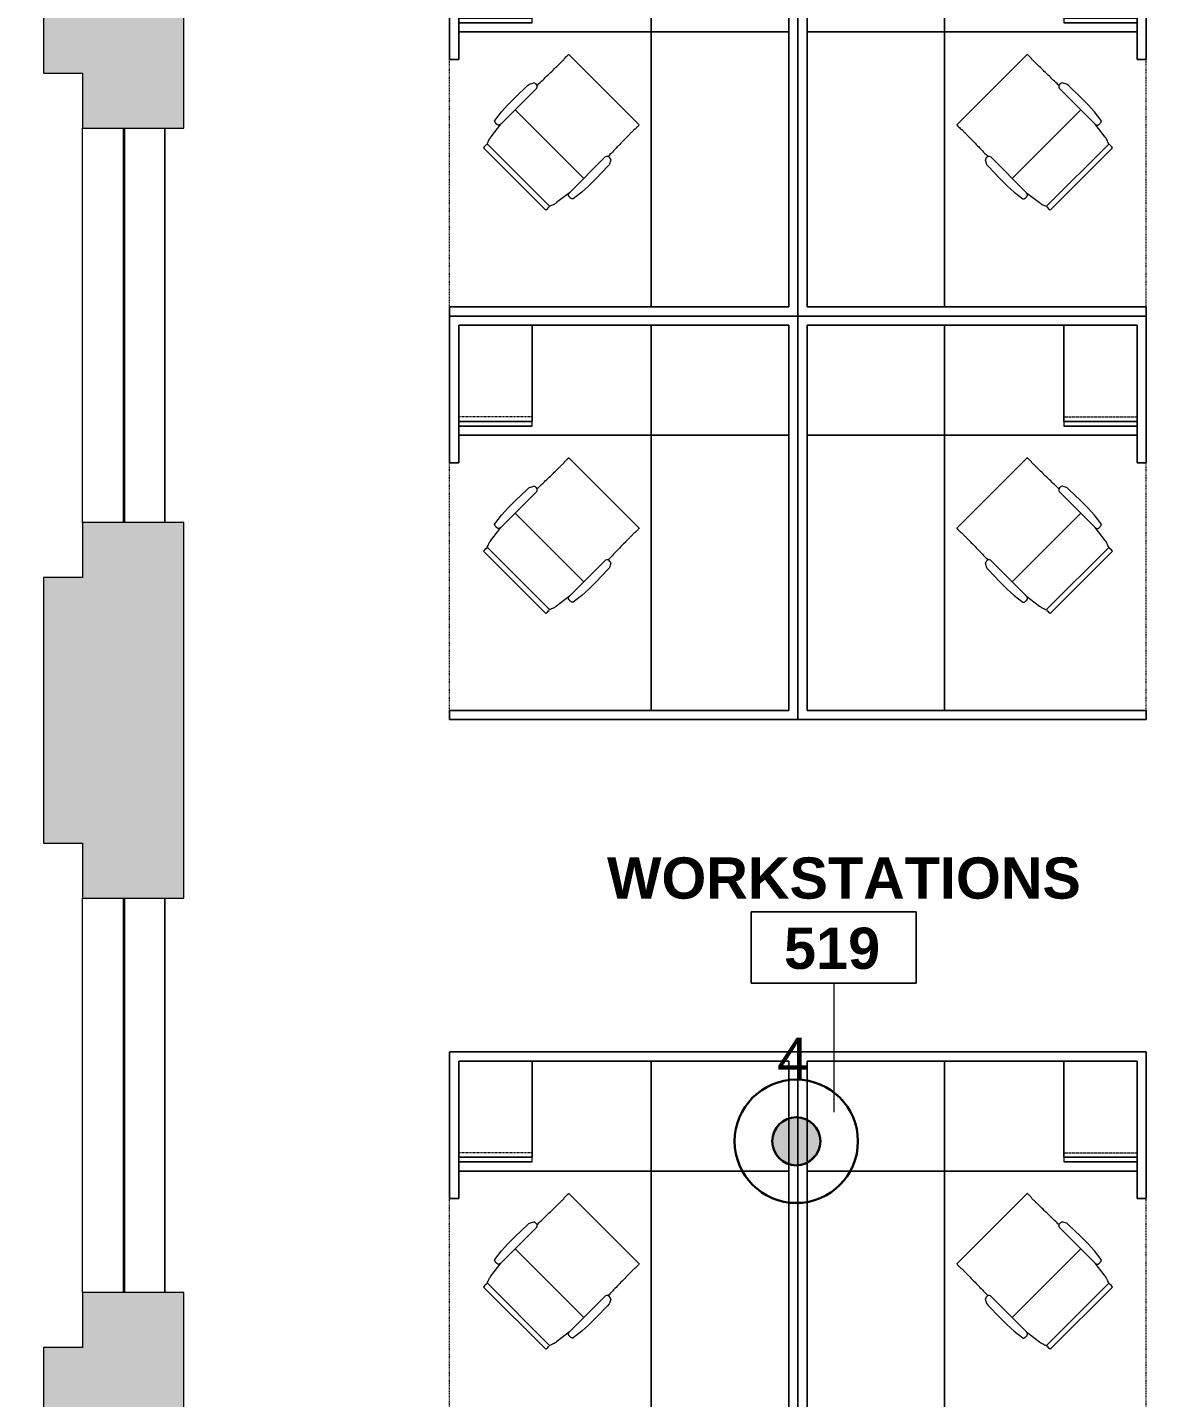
# Model space of a CAD drawing. Header units: inches. Extents: x 0 to 1865, y 0 to 1094.
# Drawn here: x 0 to 248.8, y 369.6 to 668.5 of the extents above; entities that cross this region are included whole.
import ezdxf

# ---------------------------------------------------------------- set-up
doc = ezdxf.new("R2010")
doc.units = ezdxf.units.IN
doc.header["$MEASUREMENT"] = 0
doc.linetypes.add('DASH 1_32_', pattern=[0.0625, 0.03125, -0.03125])
doc.linetypes.add('Dash 1_8_', pattern=[0.25, 0.125, -0.125])
for name, color, linetype, lineweight in [('A-ANNO-NOTE', 131, 'Continuous', 9), ('A-AREA-IDEN', 2, 'Continuous', 9), ('A-DETL', 90, 'Continuous', 9), ('A-DETL-GENF', 92, 'Continuous', 9), ('I-FURN', 30, 'Continuous', 9), ('Victor Bldg - 5th Floor_LINK_dwg', 8, 'Continuous', 9), ('WINDOWS', 7, 'Continuous', 9), ('WINDOWS SILL', 7, 'Continuous', 9)]:
    doc.layers.add(name, color=color, linetype=linetype, lineweight=lineweight)
doc.styles.add('Swis721 Lt BT', font='swissl.ttf', dxfattribs={"height": 9})
doc.styles.add('Swis721 Lt BT_B', font='', dxfattribs={"height": 9})
doc.styles.get('Swis721 Lt BT_B').set_extended_font_data('Swis721 Lt BT', bold=True)

# ---------------------------------------------------------------- blocks, each defined once
blk = doc.blocks.new('Victor Bldg - 5th Floor_LINK_dwg-6972324-Level 05 POWER _ SIGNAL')
at = {"layer": 'WINDOWS'}
for p, q in [((21, 560.5), (21, 646.5)), ((21.25, 560.5), (21.25, 646.5)), ((21, 392.5), (21, 478.5)), ((21.25, 392.5), (21.25, 478.5))]:
    blk.add_line(p, q, dxfattribs=at)
at = {"layer": 'WINDOWS SILL'}
for p, q in [((12, 560.5), (12, 646.5)), ((12, 392.5), (12, 478.5))]:
    blk.add_line(p, q, dxfattribs=at)
at = {"layer": 'WINDOWS SILL', "flags": 128}
for points in [[(30, 646.5), (30, 560.5), (30, 646.5), (30, 560.5)], [(30, 478.5), (30, 392.5), (30, 478.5), (30, 392.5)]]:
    blk.add_lwpolyline(points, dxfattribs=at)
blk = doc.blocks.new('HermanMiller_Collection_Eames_AluminumGroup_LoungeChairSwivel - Arms Swivel Base-7952355-Level 05 POWER _ SIGNAL')
at = {"layer": 'I-FURN'}
for p, q in [((-6.94, 12.09), (-4.59, 12.38)), ((-4.59, 12.38), (-3.51, 12.46)), ((-3.51, 12.46), (-2.64, 12.49)), ((-2.64, 12.49), (-0.18, 12.49)), ((-0.18, 12.49), (3.32, 12.43)), ((3.32, 12.43), (3.84, 12.38)), ((3.84, 12.38), (3.99, 12.34)), ((3.99, 12.34), (4.64, 12.01)), ((4.64, 12.01), (4.83, 11.89)), ((-12.96, -9.61), (-12.96, 9.61)), ((-11.95, 9.63), (-11.95, 9.59)), ((-11.95, 9.59), (-11.76, 9.6)), ((-11.76, -9.6), (-11.76, 9.6)), ((-10.12, 10.12), (-6.61, 10.58)), ((-6.61, 10.58), (-6.94, 10.64)), ((-6.61, 10.58), (4.33, 10.58)), ((-2.19, 10.58), (-2.19, -10.58)), ((13.22, 10.83), (13.22, 10.86)), ((14.64, 10.85), (14.64, -10.85)), ((-11.95, -9.59), (-11.95, -9.63)), ((-11.76, -9.6), (-11.95, -9.59)), ((-6.61, -10.58), (-10.12, -10.12)), ((-6.94, -10.64), (-6.61, -10.58)), ((-6.61, -10.58), (4.33, -10.58)), ((4.83, -11.89), (4.64, -12.01)), ((13.22, -10.86), (13.22, -10.83)), ((-4.59, -12.38), (-6.94, -12.09)), ((-3.51, -12.46), (-4.59, -12.38)), ((-2.64, -12.49), (-3.51, -12.46)), ((-0.18, -12.49), (-2.64, -12.49)), ((3.32, -12.43), (-0.18, -12.49)), ((3.84, -12.38), (3.32, -12.43)), ((3.99, -12.34), (3.84, -12.38)), ((4.64, -12.01), (3.99, -12.34))]:
    blk.add_line(p, q, dxfattribs=at)
at = {"layer": 'I-FURN', "flags": 128}
for points in [[(4.94, 10.96), (5.23, 10.95), (5.52, 10.95)], [(5.52, -10.95), (5.23, -10.95), (4.94, -10.96)]]:
    blk.add_lwpolyline(points, dxfattribs=at)
at = {"layer": 'I-FURN'}
for centre, radius, start, end in [((-12.38, 5.3), 4.35, 84.2936, 97.7064), ((4.33, 11.27), 0.69, 270, 332.7502), ((3.68, 11.28), 1.3, 345.8347, 28.1255), ((-12.38, -5.3), 4.35, 262.2936, 275.7064), ((4.33, -11.27), 0.69, 27.2498, 90), ((3.68, -11.28), 1.3, 331.8745, 14.1653)]:
    blk.add_arc(centre, radius, start, end, dxfattribs=at)
for points, knots in [([(-6.94, 10.64), (-6.95, 10.65), (-6.96, 10.65), (-6.99, 10.65), (-7, 10.66), (-7.02, 10.67), (-7.03, 10.68), (-7.05, 10.69), (-7.06, 10.7), (-7.07, 10.71), (-7.08, 10.72), (-7.09, 10.73), (-7.1, 10.74), (-7.11, 10.76), (-7.11, 10.77), (-7.12, 10.78), (-7.13, 10.8), (-7.14, 10.81), (-7.15, 10.83), (-7.16, 10.85), (-7.17, 10.87), (-7.18, 10.9), (-7.2, 10.95), (-7.22, 11.02), (-7.24, 11.11), (-7.25, 11.23), (-7.26, 11.37), (-7.25, 11.52), (-7.23, 11.66), (-7.21, 11.77), (-7.18, 11.85), (-7.16, 11.9), (-7.15, 11.92), (-7.14, 11.94), (-7.13, 11.96), (-7.12, 11.97), (-7.11, 11.98), (-7.1, 12), (-7.09, 12.01), (-7.08, 12.02), (-7.07, 12.03), (-7.06, 12.04), (-7.05, 12.04), (-7.05, 12.05), (-7.03, 12.06), (-7.02, 12.07), (-7, 12.08), (-6.99, 12.08), (-6.97, 12.09), (-6.95, 12.09), (-6.94, 12.09)], [-1, -1, -1, -1, -0.984375, -0.96875, -0.957031, -0.953125, -0.9375, -0.921875, -0.917969, -0.914062, -0.90625, -0.890625, -0.882812, -0.875, -0.867188, -0.859375, -0.84375, -0.835938, -0.828125, -0.8125, -0.796875, -0.78125, -0.75, -0.708333, -0.666667, -0.583333, -0.5, -0.416667, -0.333333, -0.25, -0.208333, -0.1875, -0.166667, -0.15625, -0.145833, -0.135417, -0.125, -0.114583, -0.104167, -0.09375, -0.088542, -0.083333, -0.078125, -0.072917, -0.0625, -0.052083, -0.041667, -0.03125, -0.020833, 0, 0, 0, 0]), ([(13.22, 10.86), (13.22, 10.87), (13.22, 10.87), (13.23, 10.87), (13.25, 10.88), (13.27, 10.88), (13.29, 10.88), (13.32, 10.88), (13.34, 10.88)], [-1, -1, -1, -1, -0.75, -0.625, -0.5, -0.375, -0.25, 0, 0, 0, 0]), ([(13.34, 10.88), (13.4, 10.89), (13.61, 10.9), (13.97, 10.9), (14.25, 10.89), (14.38, 10.89), (14.47, 10.88), (14.54, 10.87), (14.6, 10.87), (14.63, 10.86), (14.64, 10.85), (14.64, 10.85)], [-1, -1, -1, -1, -0.857143, -0.571429, -0.428571, -0.357143, -0.285714, -0.214286, -0.142857, -0.071429, 0, 0, 0, 0]), ([(-6.94, -12.09), (-6.95, -12.09), (-6.96, -12.09), (-6.99, -12.08), (-7, -12.08), (-7.02, -12.07), (-7.03, -12.06), (-7.05, -12.05), (-7.06, -12.04), (-7.07, -12.03), (-7.08, -12.02), (-7.09, -12.01), (-7.1, -12), (-7.11, -11.98), (-7.12, -11.97), (-7.12, -11.96), (-7.13, -11.94), (-7.14, -11.93), (-7.15, -11.91), (-7.16, -11.89), (-7.17, -11.87), (-7.18, -11.84), (-7.21, -11.77), (-7.23, -11.66), (-7.26, -11.47), (-7.26, -11.28), (-7.24, -11.11), (-7.22, -11.02), (-7.2, -10.95), (-7.18, -10.89), (-7.16, -10.85), (-7.15, -10.82), (-7.13, -10.8), (-7.13, -10.78), (-7.12, -10.77), (-7.11, -10.76), (-7.1, -10.74), (-7.08, -10.73), (-7.08, -10.72), (-7.07, -10.71), (-7.06, -10.7), (-7.05, -10.69), (-7.05, -10.69), (-7.03, -10.68), (-7.02, -10.67), (-7, -10.66), (-6.99, -10.65), (-6.97, -10.65), (-6.95, -10.65), (-6.94, -10.64)], [-1, -1, -1, -1, -0.984375, -0.96875, -0.957031, -0.953125, -0.9375, -0.921875, -0.917969, -0.914062, -0.90625, -0.890625, -0.882812, -0.875, -0.867188, -0.859375, -0.84375, -0.835938, -0.828125, -0.8125, -0.796875, -0.78125, -0.75, -0.666667, -0.583333, -0.416667, -0.333333, -0.291667, -0.25, -0.208333, -0.1875, -0.166667, -0.15625, -0.145833, -0.135417, -0.125, -0.114583, -0.104167, -0.09375, -0.088542, -0.083333, -0.078125, -0.072917, -0.0625, -0.052083, -0.041667, -0.03125, -0.020833, 0, 0, 0, 0]), ([(13.34, -10.88), (13.32, -10.88), (13.29, -10.88), (13.27, -10.88), (13.25, -10.88), (13.23, -10.87), (13.22, -10.87), (13.22, -10.87), (13.22, -10.86)], [-1, -1, -1, -1, -0.75, -0.625, -0.5, -0.375, -0.25, 0, 0, 0, 0]), ([(14.64, -10.85), (14.64, -10.86), (14.62, -10.86), (14.52, -10.88), (14.27, -10.9), (13.87, -10.9), (13.54, -10.9), (13.4, -10.89), (13.34, -10.88)], [-1, -1, -1, -1, -0.892857, -0.785714, -0.571429, -0.285714, -0.142857, 0, 0, 0, 0])]:
    blk.add_open_spline(points, degree=3, knots=knots, dxfattribs=at)
for points in [[(-11.76, 9.6), (-11.64, 9.67), (-11.37, 9.8), (-11.02, 9.92), (-10.83, 9.99)], [(-10.83, 9.99), (-10.79, 10), (-10.71, 10.02), (-10.55, 10.06), (-10.35, 10.09), (-10.2, 10.11), (-10.12, 10.12)], [(5.52, 10.95), (6.54, 10.92), (8.59, 10.89), (10.68, 10.85), (11.73, 10.84)], [(11.73, 10.84), (11.97, 10.84), (12.47, 10.83), (12.96, 10.83), (13.22, 10.83)], [(-10.83, -9.99), (-11.02, -9.92), (-11.37, -9.8), (-11.64, -9.67), (-11.76, -9.6)], [(-10.12, -10.12), (-10.2, -10.11), (-10.35, -10.09), (-10.55, -10.06), (-10.71, -10.02), (-10.79, -10), (-10.83, -9.99)], [(11.73, -10.84), (10.68, -10.85), (8.59, -10.89), (6.54, -10.92), (5.52, -10.95)], [(13.22, -10.83), (12.96, -10.83), (12.47, -10.83), (11.97, -10.84), (11.73, -10.84)]]:
    blk.add_open_spline(points, degree=3, dxfattribs=at)
blk = doc.blocks.new('Adjustable Workstation 1 - 6x7-V11-Level 05 POWER _ SIGNAL')
at = {"layer": 'I-FURN'}
for p, q in [((76, 0), (0, 0)), ((0, 0), (0, -88)), ((0, 0), (76, 0)), ((0, -88), (0, 0)), ((76, -2), (76, 0)), ((76, 0), (76, -2)), ((32, -2), (2, -2)), ((2, -2), (2, -86)), ((2, -86), (2, -2)), ((2, -2), (32, -2)), ((2, -86), (2, -2)), ((2, -2), (76, -2)), ((32, -2), (2, -2)), ((2, -2), (2, -62)), ((32, -86), (32, -2)), ((32, -2), (32, -86)), ((76, -2), (32, -2)), ((76, -56), (74, -56)), ((74, -56), (74, -86)), ((74, -62), (74, -56)), ((74, -56), (76, -56)), ((76, -88), (76, -56)), ((76, -56), (76, -88)), ((2, -62), (2, -86)), ((32, -62), (2, -62)), ((2, -62), (2, -86)), ((2, -86), (2, -62)), ((2, -62), (32, -62)), ((74, -62), (32, -62)), ((32, -62), (74, -62)), ((74, -64), (74, -62)), ((74, -86), (74, -62)), ((74, -62), (74, -86)), ((58, -64), (74, -64)), ((58, -64), (74, -64)), ((58, -64), (74, -64)), ((58, -64), (74, -64)), ((58, -64), (74, -64)), ((58, -64), (74, -64)), ((58, -64), (58, -86)), ((74, -64), (58, -64)), ((74, -64), (58, -64)), ((58, -64), (58, -65)), ((74, -64), (58, -64)), ((58, -64), (74, -64)), ((58, -64), (58, -65)), ((58, -64), (58, -65)), ((74, -64), (58, -64)), ((58, -64), (74, -64)), ((58, -64), (58, -65)), ((58, -64), (58, -65)), ((74, -64), (58, -64)), ((58, -64), (74, -64)), ((58, -64), (58, -65)), ((58, -64), (58, -65)), ((58, -65), (74, -65)), ((58, -86), (58, -65)), ((58, -65), (74, -65)), ((74, -65), (58, -65)), ((58, -65), (74, -65)), ((74, -65), (58, -65)), ((58, -65), (74, -65)), ((74, -65), (58, -65)), ((58, -65), (74, -65)), ((74, -86), (74, -64)), ((74, -65), (74, -64)), ((74, -65), (74, -64)), ((74, -64), (74, -65)), ((74, -65), (74, -64)), ((74, -64), (74, -65)), ((74, -65), (74, -64)), ((74, -64), (74, -65)), ((74, -65), (74, -64)), ((74, -65), (74, -86)), ((74, -86), (74, -65)), ((2, -86), (32, -86)), ((32, -86), (2, -86)), ((74, -86), (2, -86)), ((2, -86), (32, -86)), ((2, -86), (32, -86)), ((32, -86), (2, -86)), ((32, -86), (58, -86)), ((32, -86), (74, -86)), ((74, -86), (32, -86)), ((58, -86), (74, -86)), ((74, -86), (58, -86)), ((58, -86), (74, -86)), ((0, -88), (76, -88)), ((76, -88), (0, -88))]:
    blk.add_line(p, q, dxfattribs=at)
at = {"layer": 'I-FURN', "linetype": 'Dash 1_8_'}
for p, q in [((76, 0), (76, -2)), ((76, -2), (76, -56)), ((76, -56), (76, -88))]:
    blk.add_line(p, q, dxfattribs=at)
at = {"layer": 'I-FURN', "linetype": 'DASH 1_32_'}
blk.add_line((58, -66), (74, -66), dxfattribs=at)
blk = doc.blocks.new('HermanMiller_Collection_Eames_AluminumGroup_LoungeChairSwivel - Arms Swivel Base-7952356-Level 05 POWER _ SIGNAL')
at = {"layer": 'I-FURN'}
for p, q in [((-4.59, 12.38), (-6.94, 12.09)), ((-3.51, 12.46), (-4.59, 12.38)), ((-2.64, 12.49), (-3.51, 12.46)), ((-0.18, 12.49), (-2.64, 12.49)), ((3.32, 12.43), (-0.18, 12.49)), ((3.84, 12.38), (3.32, 12.43)), ((3.99, 12.34), (3.84, 12.38)), ((4.64, 12.01), (3.99, 12.34)), ((4.83, 11.89), (4.64, 12.01)), ((-12.96, 9.61), (-12.96, -9.61)), ((-11.95, 9.59), (-11.95, 9.63)), ((-11.76, 9.6), (-11.95, 9.59)), ((-11.76, 9.6), (-11.76, -9.6)), ((-6.61, 10.58), (-10.12, 10.12)), ((-6.94, 10.64), (-6.61, 10.58)), ((-6.61, 10.58), (4.33, 10.58)), ((-2.19, -10.58), (-2.19, 10.58)), ((13.22, 10.86), (13.22, 10.83)), ((14.64, -10.85), (14.64, 10.85)), ((-11.95, -9.63), (-11.95, -9.59)), ((-11.95, -9.59), (-11.76, -9.6)), ((-10.12, -10.12), (-6.61, -10.58)), ((-6.61, -10.58), (-6.94, -10.64)), ((-6.61, -10.58), (4.33, -10.58)), ((4.64, -12.01), (4.83, -11.89)), ((13.22, -10.83), (13.22, -10.86)), ((-6.94, -12.09), (-4.59, -12.38)), ((-4.59, -12.38), (-3.51, -12.46)), ((-3.51, -12.46), (-2.64, -12.49)), ((-2.64, -12.49), (-0.18, -12.49)), ((-0.18, -12.49), (3.32, -12.43)), ((3.32, -12.43), (3.84, -12.38)), ((3.84, -12.38), (3.99, -12.34)), ((3.99, -12.34), (4.64, -12.01))]:
    blk.add_line(p, q, dxfattribs=at)
at = {"layer": 'I-FURN', "flags": 128}
for points in [[(5.52, 10.95), (5.23, 10.95), (4.94, 10.96)], [(4.94, -10.96), (5.23, -10.95), (5.52, -10.95)]]:
    blk.add_lwpolyline(points, dxfattribs=at)
at = {"layer": 'I-FURN'}
for centre, radius, start, end in [((-12.38, 5.3), 4.35, 84.2936, 97.7064), ((4.33, 11.27), 0.69, 270, 332.7502), ((3.68, 11.28), 1.3, 345.8347, 28.1255), ((-12.38, -5.3), 4.35, 262.2936, 275.7064), ((4.33, -11.27), 0.69, 27.2498, 90), ((3.68, -11.28), 1.3, 331.8745, 14.1653)]:
    blk.add_arc(centre, radius, start, end, dxfattribs=at)
for points, knots in [([(-6.94, 12.09), (-6.95, 12.09), (-6.97, 12.09), (-6.99, 12.08), (-7, 12.08), (-7.02, 12.07), (-7.03, 12.06), (-7.05, 12.05), (-7.05, 12.04), (-7.06, 12.04), (-7.07, 12.03), (-7.08, 12.02), (-7.09, 12.01), (-7.1, 12), (-7.11, 11.98), (-7.12, 11.97), (-7.13, 11.96), (-7.14, 11.94), (-7.15, 11.92), (-7.16, 11.9), (-7.18, 11.85), (-7.21, 11.77), (-7.23, 11.66), (-7.25, 11.52), (-7.26, 11.37), (-7.25, 11.23), (-7.24, 11.11), (-7.22, 11.02), (-7.2, 10.95), (-7.18, 10.9), (-7.17, 10.87), (-7.16, 10.85), (-7.15, 10.83), (-7.14, 10.81), (-7.13, 10.8), (-7.12, 10.78), (-7.11, 10.77), (-7.11, 10.76), (-7.1, 10.74), (-7.09, 10.73), (-7.08, 10.72), (-7.07, 10.71), (-7.06, 10.7), (-7.05, 10.69), (-7.03, 10.68), (-7.02, 10.67), (-7, 10.66), (-6.99, 10.65), (-6.96, 10.65), (-6.95, 10.65), (-6.94, 10.64)], [0, 0, 0, 0, 0.020833, 0.03125, 0.041667, 0.052083, 0.0625, 0.072917, 0.078125, 0.083333, 0.088542, 0.09375, 0.104167, 0.114583, 0.125, 0.135417, 0.145833, 0.15625, 0.166667, 0.1875, 0.208333, 0.25, 0.333333, 0.416667, 0.5, 0.583333, 0.666667, 0.708333, 0.75, 0.78125, 0.796875, 0.8125, 0.828125, 0.835938, 0.84375, 0.859375, 0.867188, 0.875, 0.882812, 0.890625, 0.90625, 0.914062, 0.917969, 0.921875, 0.9375, 0.953125, 0.957031, 0.96875, 0.984375, 1, 1, 1, 1]), ([(13.34, 10.88), (13.32, 10.88), (13.29, 10.88), (13.27, 10.88), (13.25, 10.88), (13.23, 10.87), (13.22, 10.87), (13.22, 10.87), (13.22, 10.86)], [0, 0, 0, 0, 0.25, 0.375, 0.5, 0.625, 0.75, 1, 1, 1, 1]), ([(14.64, 10.85), (14.64, 10.85), (14.63, 10.86), (14.6, 10.87), (14.54, 10.87), (14.47, 10.88), (14.38, 10.89), (14.25, 10.89), (13.97, 10.9), (13.61, 10.9), (13.4, 10.89), (13.34, 10.88)], [0, 0, 0, 0, 0.071429, 0.142857, 0.214286, 0.285714, 0.357143, 0.428571, 0.571429, 0.857143, 1, 1, 1, 1]), ([(-6.94, -10.64), (-6.95, -10.65), (-6.97, -10.65), (-6.99, -10.65), (-7, -10.66), (-7.02, -10.67), (-7.03, -10.68), (-7.05, -10.69), (-7.05, -10.69), (-7.06, -10.7), (-7.07, -10.71), (-7.08, -10.72), (-7.08, -10.73), (-7.1, -10.74), (-7.11, -10.76), (-7.12, -10.77), (-7.13, -10.78), (-7.13, -10.8), (-7.15, -10.82), (-7.16, -10.85), (-7.18, -10.89), (-7.2, -10.95), (-7.22, -11.02), (-7.24, -11.11), (-7.26, -11.28), (-7.26, -11.47), (-7.23, -11.66), (-7.21, -11.77), (-7.18, -11.84), (-7.17, -11.87), (-7.16, -11.89), (-7.15, -11.91), (-7.14, -11.93), (-7.13, -11.94), (-7.12, -11.96), (-7.12, -11.97), (-7.11, -11.98), (-7.1, -12), (-7.09, -12.01), (-7.08, -12.02), (-7.07, -12.03), (-7.06, -12.04), (-7.05, -12.05), (-7.03, -12.06), (-7.02, -12.07), (-7, -12.08), (-6.99, -12.08), (-6.96, -12.09), (-6.95, -12.09), (-6.94, -12.09)], [0, 0, 0, 0, 0.020833, 0.03125, 0.041667, 0.052083, 0.0625, 0.072917, 0.078125, 0.083333, 0.088542, 0.09375, 0.104167, 0.114583, 0.125, 0.135417, 0.145833, 0.15625, 0.166667, 0.1875, 0.208333, 0.25, 0.291667, 0.333333, 0.416667, 0.583333, 0.666667, 0.75, 0.78125, 0.796875, 0.8125, 0.828125, 0.835938, 0.84375, 0.859375, 0.867188, 0.875, 0.882812, 0.890625, 0.90625, 0.914062, 0.917969, 0.921875, 0.9375, 0.953125, 0.957031, 0.96875, 0.984375, 1, 1, 1, 1]), ([(13.22, -10.86), (13.22, -10.87), (13.22, -10.87), (13.23, -10.87), (13.25, -10.88), (13.27, -10.88), (13.29, -10.88), (13.32, -10.88), (13.34, -10.88)], [0, 0, 0, 0, 0.25, 0.375, 0.5, 0.625, 0.75, 1, 1, 1, 1]), ([(13.34, -10.88), (13.4, -10.89), (13.54, -10.9), (13.87, -10.9), (14.27, -10.9), (14.52, -10.88), (14.62, -10.86), (14.64, -10.86), (14.64, -10.85)], [0, 0, 0, 0, 0.142857, 0.285714, 0.571429, 0.785714, 0.892857, 1, 1, 1, 1])]:
    blk.add_open_spline(points, degree=3, knots=knots, dxfattribs=at)
for points in [[(-10.83, 9.99), (-11.02, 9.92), (-11.37, 9.8), (-11.64, 9.67), (-11.76, 9.6)], [(-10.12, 10.12), (-10.2, 10.11), (-10.35, 10.09), (-10.55, 10.06), (-10.71, 10.02), (-10.79, 10), (-10.83, 9.99)], [(11.73, 10.84), (10.68, 10.85), (8.59, 10.89), (6.54, 10.92), (5.52, 10.95)], [(13.22, 10.83), (12.96, 10.83), (12.47, 10.83), (11.97, 10.84), (11.73, 10.84)], [(-11.76, -9.6), (-11.64, -9.67), (-11.37, -9.8), (-11.02, -9.92), (-10.83, -9.99)], [(-10.83, -9.99), (-10.79, -10), (-10.71, -10.02), (-10.55, -10.06), (-10.35, -10.09), (-10.2, -10.11), (-10.12, -10.12)], [(5.52, -10.95), (6.54, -10.92), (8.59, -10.89), (10.68, -10.85), (11.73, -10.84)], [(11.73, -10.84), (11.97, -10.84), (12.47, -10.83), (12.96, -10.83), (13.22, -10.83)]]:
    blk.add_open_spline(points, degree=3, dxfattribs=at)
blk = doc.blocks.new('Adjustable Workstation 1 - 6x7-V12-Level 05 POWER _ SIGNAL')
at = {"layer": 'I-FURN'}
for p, q in [((76, 88), (0, 88)), ((0, 88), (0, 0)), ((0, 0), (0, 88)), ((0, 88), (76, 88)), ((76, 56), (76, 88)), ((76, 88), (76, 56)), ((32, 86), (2, 86)), ((2, 86), (2, 2)), ((2, 2), (2, 86)), ((2, 86), (32, 86)), ((2, 2), (2, 86)), ((2, 86), (74, 86)), ((32, 86), (2, 86)), ((2, 86), (2, 62)), ((32, 86), (2, 86)), ((2, 86), (2, 62)), ((2, 62), (2, 86)), ((2, 86), (32, 86)), ((32, 2), (32, 86)), ((32, 86), (32, 2)), ((58, 86), (32, 86)), ((74, 86), (32, 86)), ((32, 86), (74, 86)), ((74, 86), (58, 86)), ((58, 86), (58, 64)), ((58, 65), (58, 86)), ((58, 86), (74, 86)), ((74, 86), (58, 86)), ((74, 64), (74, 86)), ((74, 86), (74, 65)), ((74, 86), (74, 56)), ((74, 65), (74, 86)), ((74, 62), (74, 86)), ((74, 86), (74, 62)), ((74, 65), (58, 65)), ((74, 65), (58, 65)), ((58, 65), (58, 64)), ((74, 65), (58, 65)), ((58, 65), (74, 65)), ((58, 65), (58, 64)), ((58, 65), (58, 64)), ((74, 65), (58, 65)), ((58, 65), (74, 65)), ((58, 65), (58, 64)), ((58, 65), (58, 64)), ((74, 65), (58, 65)), ((58, 65), (74, 65)), ((58, 65), (58, 64)), ((58, 65), (58, 64)), ((58, 64), (74, 64)), ((58, 64), (74, 64)), ((58, 64), (74, 64)), ((58, 64), (74, 64)), ((58, 64), (74, 64)), ((58, 64), (74, 64)), ((58, 64), (74, 64)), ((58, 64), (74, 64)), ((74, 64), (58, 64)), ((58, 64), (74, 64)), ((74, 64), (58, 64)), ((58, 64), (74, 64)), ((74, 64), (58, 64)), ((58, 64), (74, 64)), ((74, 64), (74, 65)), ((74, 64), (74, 65)), ((74, 65), (74, 64)), ((74, 64), (74, 65)), ((74, 65), (74, 64)), ((74, 64), (74, 65)), ((74, 65), (74, 64)), ((74, 64), (74, 65)), ((74, 62), (74, 64)), ((2, 62), (2, 2)), ((2, 62), (32, 62)), ((32, 62), (2, 62)), ((32, 62), (74, 62)), ((74, 62), (32, 62)), ((74, 56), (74, 62)), ((74, 56), (76, 56)), ((76, 56), (74, 56)), ((0, 0), (76, 0)), ((76, 0), (0, 0)), ((2, 2), (32, 2)), ((32, 2), (2, 2)), ((76, 2), (2, 2)), ((2, 2), (32, 2)), ((32, 2), (76, 2)), ((76, 0), (76, 2)), ((76, 2), (76, 0))]:
    blk.add_line(p, q, dxfattribs=at)
at = {"layer": 'I-FURN', "linetype": 'Dash 1_8_'}
for p, q in [((76, 56), (76, 88)), ((76, 2), (76, 56)), ((76, 0), (76, 2))]:
    blk.add_line(p, q, dxfattribs=at)
at = {"layer": 'I-FURN', "linetype": 'DASH 1_32_'}
blk.add_line((58, 66), (74, 66), dxfattribs=at)
blk = doc.blocks.new('Adjustable Workstation 1 - 6x7-V13-Level 05 POWER _ SIGNAL')
at = {"layer": 'I-FURN'}
for p, q in [((76, 0), (0, 0)), ((0, 0), (0, -88)), ((0, 0), (76, 0)), ((0, -88), (0, 0)), ((76, -2), (76, 0)), ((76, 0), (76, -2)), ((32, -2), (2, -2)), ((2, -2), (2, -86)), ((2, -86), (2, -2)), ((2, -2), (32, -2)), ((2, -86), (2, -2)), ((2, -2), (76, -2)), ((32, -2), (2, -2)), ((2, -2), (2, -62)), ((32, -86), (32, -2)), ((32, -2), (32, -86)), ((76, -2), (32, -2)), ((76, -56), (74, -56)), ((74, -56), (74, -86)), ((74, -62), (74, -56)), ((74, -56), (76, -56)), ((76, -88), (76, -56)), ((76, -56), (76, -88)), ((2, -62), (2, -86)), ((32, -62), (2, -62)), ((2, -62), (2, -86)), ((2, -86), (2, -62)), ((2, -62), (32, -62)), ((74, -62), (32, -62)), ((32, -62), (74, -62)), ((74, -64), (74, -62)), ((74, -86), (74, -62)), ((74, -62), (74, -86)), ((58, -64), (74, -64)), ((58, -64), (74, -64)), ((58, -64), (74, -64)), ((58, -64), (74, -64)), ((58, -64), (74, -64)), ((58, -64), (74, -64)), ((58, -64), (58, -86)), ((74, -64), (58, -64)), ((74, -64), (58, -64)), ((58, -64), (58, -65)), ((74, -64), (58, -64)), ((58, -64), (74, -64)), ((58, -64), (58, -65)), ((58, -64), (58, -65)), ((74, -64), (58, -64)), ((58, -64), (74, -64)), ((58, -64), (58, -65)), ((58, -64), (58, -65)), ((74, -64), (58, -64)), ((58, -64), (74, -64)), ((58, -64), (58, -65)), ((58, -64), (58, -65)), ((58, -65), (74, -65)), ((58, -86), (58, -65)), ((58, -65), (74, -65)), ((74, -65), (58, -65)), ((58, -65), (74, -65)), ((74, -65), (58, -65)), ((58, -65), (74, -65)), ((74, -65), (58, -65)), ((58, -65), (74, -65)), ((74, -86), (74, -64)), ((74, -65), (74, -64)), ((74, -65), (74, -64)), ((74, -64), (74, -65)), ((74, -65), (74, -64)), ((74, -64), (74, -65)), ((74, -65), (74, -64)), ((74, -64), (74, -65)), ((74, -65), (74, -64)), ((74, -65), (74, -86)), ((74, -86), (74, -65)), ((2, -86), (32, -86)), ((32, -86), (2, -86)), ((74, -86), (2, -86)), ((2, -86), (32, -86)), ((2, -86), (32, -86)), ((32, -86), (2, -86)), ((32, -86), (58, -86)), ((32, -86), (74, -86)), ((74, -86), (32, -86)), ((58, -86), (74, -86)), ((74, -86), (58, -86)), ((58, -86), (74, -86)), ((0, -88), (76, -88)), ((76, -88), (0, -88))]:
    blk.add_line(p, q, dxfattribs=at)
at = {"layer": 'I-FURN', "linetype": 'Dash 1_8_'}
for p, q in [((76, 0), (76, -2)), ((76, -2), (76, -56)), ((76, -56), (76, -88))]:
    blk.add_line(p, q, dxfattribs=at)
at = {"layer": 'I-FURN', "linetype": 'DASH 1_32_'}
blk.add_line((58, -66), (74, -66), dxfattribs=at)
blk = doc.blocks.new('Adjustable Workstation 1 - 6x7-V14-Level 05 POWER _ SIGNAL')
at = {"layer": 'I-FURN'}
for p, q in [((76, 88), (0, 88)), ((0, 88), (0, 0)), ((0, 0), (0, 88)), ((0, 88), (76, 88)), ((76, 56), (76, 88)), ((76, 88), (76, 56)), ((32, 86), (2, 86)), ((2, 86), (2, 2)), ((2, 2), (2, 86)), ((2, 86), (32, 86)), ((2, 2), (2, 86)), ((2, 86), (74, 86)), ((32, 86), (2, 86)), ((2, 86), (2, 62)), ((32, 86), (2, 86)), ((2, 86), (2, 62)), ((2, 62), (2, 86)), ((2, 86), (32, 86)), ((32, 2), (32, 86)), ((32, 86), (32, 2)), ((58, 86), (32, 86)), ((74, 86), (32, 86)), ((32, 86), (74, 86)), ((74, 86), (58, 86)), ((58, 86), (58, 64)), ((58, 65), (58, 86)), ((58, 86), (74, 86)), ((74, 86), (58, 86)), ((74, 64), (74, 86)), ((74, 86), (74, 65)), ((74, 86), (74, 56)), ((74, 65), (74, 86)), ((74, 62), (74, 86)), ((74, 86), (74, 62)), ((74, 65), (58, 65)), ((74, 65), (58, 65)), ((58, 65), (58, 64)), ((74, 65), (58, 65)), ((58, 65), (74, 65)), ((58, 65), (58, 64)), ((58, 65), (58, 64)), ((74, 65), (58, 65)), ((58, 65), (74, 65)), ((58, 65), (58, 64)), ((58, 65), (58, 64)), ((74, 65), (58, 65)), ((58, 65), (74, 65)), ((58, 65), (58, 64)), ((58, 65), (58, 64)), ((58, 64), (74, 64)), ((58, 64), (74, 64)), ((58, 64), (74, 64)), ((58, 64), (74, 64)), ((58, 64), (74, 64)), ((58, 64), (74, 64)), ((58, 64), (74, 64)), ((58, 64), (74, 64)), ((74, 64), (58, 64)), ((58, 64), (74, 64)), ((74, 64), (58, 64)), ((58, 64), (74, 64)), ((74, 64), (58, 64)), ((58, 64), (74, 64)), ((74, 64), (74, 65)), ((74, 64), (74, 65)), ((74, 65), (74, 64)), ((74, 64), (74, 65)), ((74, 65), (74, 64)), ((74, 64), (74, 65)), ((74, 65), (74, 64)), ((74, 64), (74, 65)), ((74, 62), (74, 64)), ((2, 62), (2, 2)), ((2, 62), (32, 62)), ((32, 62), (2, 62)), ((32, 62), (74, 62)), ((74, 62), (32, 62)), ((74, 56), (74, 62)), ((74, 56), (76, 56)), ((76, 56), (74, 56)), ((0, 0), (76, 0)), ((76, 0), (0, 0)), ((2, 2), (32, 2)), ((32, 2), (2, 2)), ((76, 2), (2, 2)), ((2, 2), (32, 2)), ((32, 2), (76, 2)), ((76, 0), (76, 2)), ((76, 2), (76, 0))]:
    blk.add_line(p, q, dxfattribs=at)
at = {"layer": 'I-FURN', "linetype": 'Dash 1_8_'}
for p, q in [((76, 56), (76, 88)), ((76, 2), (76, 56)), ((76, 0), (76, 2))]:
    blk.add_line(p, q, dxfattribs=at)
at = {"layer": 'I-FURN', "linetype": 'DASH 1_32_'}
blk.add_line((58, 66), (74, 66), dxfattribs=at)
blk = doc.blocks.new('Adjustable Workstation 1 - 6x7-V35-Level 05 POWER _ SIGNAL')
at = {"layer": 'I-FURN'}
for p, q in [((76, 88), (0, 88)), ((0, 88), (0, 0)), ((0, 0), (0, 88)), ((0, 88), (76, 88)), ((76, 56), (76, 88)), ((76, 88), (76, 56)), ((32, 86), (2, 86)), ((2, 86), (2, 2)), ((2, 2), (2, 86)), ((2, 86), (32, 86)), ((2, 2), (2, 86)), ((2, 86), (74, 86)), ((32, 86), (2, 86)), ((2, 86), (2, 62)), ((32, 86), (2, 86)), ((2, 86), (2, 62)), ((2, 62), (2, 86)), ((2, 86), (32, 86)), ((32, 2), (32, 86)), ((32, 86), (32, 2)), ((58, 86), (32, 86)), ((74, 86), (32, 86)), ((32, 86), (74, 86)), ((74, 86), (58, 86)), ((58, 86), (58, 64)), ((58, 65), (58, 86)), ((58, 86), (74, 86)), ((74, 86), (58, 86)), ((74, 64), (74, 86)), ((74, 86), (74, 65)), ((74, 86), (74, 56)), ((74, 65), (74, 86)), ((74, 62), (74, 86)), ((74, 86), (74, 62)), ((74, 65), (58, 65)), ((74, 65), (58, 65)), ((58, 65), (58, 64)), ((74, 65), (58, 65)), ((58, 65), (74, 65)), ((58, 65), (58, 64)), ((58, 65), (58, 64)), ((74, 65), (58, 65)), ((58, 65), (74, 65)), ((58, 65), (58, 64)), ((58, 65), (58, 64)), ((74, 65), (58, 65)), ((58, 65), (74, 65)), ((58, 65), (58, 64)), ((58, 65), (58, 64)), ((58, 64), (74, 64)), ((58, 64), (74, 64)), ((58, 64), (74, 64)), ((58, 64), (74, 64)), ((58, 64), (74, 64)), ((58, 64), (74, 64)), ((58, 64), (74, 64)), ((58, 64), (74, 64)), ((74, 64), (58, 64)), ((58, 64), (74, 64)), ((74, 64), (58, 64)), ((58, 64), (74, 64)), ((74, 64), (58, 64)), ((58, 64), (74, 64)), ((74, 64), (74, 65)), ((74, 64), (74, 65)), ((74, 65), (74, 64)), ((74, 64), (74, 65)), ((74, 65), (74, 64)), ((74, 64), (74, 65)), ((74, 65), (74, 64)), ((74, 64), (74, 65)), ((74, 62), (74, 64)), ((2, 62), (2, 2)), ((2, 62), (32, 62)), ((32, 62), (2, 62)), ((32, 62), (74, 62)), ((74, 62), (32, 62)), ((74, 56), (74, 62)), ((74, 56), (76, 56)), ((76, 56), (74, 56)), ((0, 0), (76, 0)), ((76, 0), (0, 0)), ((2, 2), (32, 2)), ((32, 2), (2, 2)), ((76, 2), (2, 2)), ((2, 2), (32, 2)), ((32, 2), (76, 2)), ((76, 0), (76, 2)), ((76, 2), (76, 0))]:
    blk.add_line(p, q, dxfattribs=at)
at = {"layer": 'I-FURN', "linetype": 'Dash 1_8_'}
for p, q in [((76, 56), (76, 88)), ((76, 2), (76, 56)), ((76, 0), (76, 2))]:
    blk.add_line(p, q, dxfattribs=at)
at = {"layer": 'I-FURN', "linetype": 'DASH 1_32_'}
blk.add_line((58, 66), (74, 66), dxfattribs=at)
blk = doc.blocks.new('Room Tag - Room Name and Number-3379422-Level 05 POWER _ SIGNAL')
at = {"layer": 'A-AREA-IDEN'}
for p, q in [((-0.1881, -0.1636), (-0.1881, -0.0018)), ((-0.1881, -0.0018), (0.1869, -0.0018)), ((0.1869, -0.0018), (-0.1881, -0.0018)), ((-0.1881, -0.0018), (-0.1881, -0.1636)), ((0.1869, -0.0018), (0.1869, -0.1636)), ((0.1869, -0.1636), (0.1869, -0.0018)), ((0.1869, -0.1636), (-0.1881, -0.1636)), ((-0.1881, -0.1636), (0.1869, -0.1636))]:
    blk.add_line(p, q, dxfattribs=at)

msp = doc.modelspace()

# ---------------------------------------------------------------- hatches: boundary and pattern name
at = {"layer": 'A-ANNO-NOTE'}
for points in [[(164.51, 429.62), (166.24, 430.52), (165.33, 430.15)], [(164.85, 421.12), (166.24, 430.52), (164.51, 429.62)], [(168.59, 420.31), (166.24, 430.52), (164.85, 421.12), (167.25, 420.6)], [(169.27, 430.52), (167.06, 430.69), (166.24, 430.52), (167.25, 430.52)], [(168.59, 420.31), (169.79, 420.65), (166.24, 430.52), (167.25, 426.11)], [(169.79, 420.65), (169.27, 430.52), (166.24, 430.52), (167.25, 427.7)], [(169.27, 430.52), (168.45, 430.69), (167.25, 430.68)], [(168.45, 430.69), (168.17, 430.72), (167.33, 430.72)], [(170.17, 430.15), (169.79, 430.33), (169.27, 430.52)], [(171.42, 429.25), (170.17, 430.15), (169.27, 430.52)], [(169.79, 420.65), (171.42, 429.25), (169.27, 430.52)], [(162.77, 427.14), (164.51, 429.62), (164.09, 429.25)], [(163.03, 423.2), (164.51, 429.62), (162.77, 427.14)], [(162.77, 427.14), (164.09, 429.25), (163.62, 428.73)], [(162.77, 427.14), (163.62, 428.73), (163.38, 428.39)], [(164.85, 421.12), (164.51, 429.62), (163.03, 423.2)], [(169.79, 420.65), (172.47, 427.79), (171.42, 429.25)], [(169.79, 420.65), (172.47, 423.2), (172.47, 427.79)], [(171.42, 429.25), (170.99, 429.62), (170.17, 430.15)], [(172.47, 427.79), (171.79, 428.84), (171.42, 429.25)], [(172.47, 427.79), (172.13, 428.39), (171.79, 428.84)], [(172.47, 423.2), (173, 425.21), (172.47, 427.79)], [(172.91, 426.46), (172.64, 427.4), (172.47, 427.79)], [(173, 425.21), (172.91, 426.46), (172.47, 427.79)], [(163.03, 423.2), (162.77, 427.14), (162.52, 425.91)], [(163.03, 423.2), (162.52, 425.91), (162.92, 423.45)], [(162.92, 423.45), (162.52, 425.91), (162.53, 424.93)], [(162.92, 423.45), (162.53, 424.93), (162.59, 424.52)], [(172.47, 423.2), (172.64, 423.58), (173, 425.21)], [(172.91, 426.46), (172.82, 426.87), (172.64, 427.4)], [(172.64, 423.58), (172.85, 424.24), (173, 425.21)], [(173, 425.21), (172.97, 426.05), (172.91, 426.46)], [(163.99, 421.83), (163.03, 423.2), (163.62, 422.25)], [(164.85, 421.12), (163.03, 423.2), (163.99, 421.83)], [(169.79, 420.65), (170.88, 421.28), (172.47, 423.2)], [(170.88, 421.28), (171.1, 421.45), (172.47, 423.2)], [(171.1, 421.45), (171.79, 422.14), (172.47, 423.2)], [(171.79, 422.14), (172.2, 422.71), (172.47, 423.2)], [(167.06, 420.29), (168.59, 420.31), (164.85, 421.12)], [(167.06, 420.29), (164.85, 421.12), (165.58, 420.71)], [(167.06, 420.29), (165.58, 420.71), (166.24, 420.46)], [(168.17, 420.26), (168.59, 420.31), (167.25, 420.28)], [(168.59, 420.31), (169.13, 420.43), (169.79, 420.65)], [(169.79, 420.65), (170.54, 421.04), (170.88, 421.28)], [(169.79, 420.65), (170.05, 420.77), (170.54, 421.04)]]:
    msp.add_hatch(color=256, dxfattribs=at).paths.add_polyline_path(points, flags=0)
at = {"layer": 'A-DETL-GENF'}
h = msp.add_hatch(color=7, dxfattribs=at)
h.paths.add_polyline_path([(483, 0), (512.25, 0), (512.25, 23.13), (510.25, 23.13), (510.25, 26.13), (479.25, 26.13), (479.25, 23.13), (411, 23.13), (411, 4), (418, 4), (418, 0), (482.5, 0)], flags=0)
h.paths.add_polyline_path([(650.5, 0), (650.5, 23.13), (648.25, 23.13), (648.25, 33.13), (614, 33.13), (614, 23.13), (596.25, 23.13), (596.25, 0), (649.88, 0)], flags=0)
h.paths.add_polyline_path([(280, 0), (338, 0), (338, 4), (349.13, 4), (349.13, 23.13), (273, 23.13), (273, 4), (280, 4)], flags=0)
h.paths.add_polyline_path([(200, 0), (200, 4), (211.13, 4), (211.13, 23.13), (135, 23.13), (135, 4), (142, 4), (142, 0)], flags=0)
h.paths.add_polyline_path([(782.5, 0), (788.75, 0), (788.75, 23.13), (780.88, 23.13), (780.88, 56), (751.25, 56), (751.25, 23.13), (734.5, 23.13), (734.5, 0), (780.88, 0)], flags=0)
h.paths.add_polyline_path([(915.75, 0), (927.06, 0), (927.06, 22.84), (913.5, 22.84), (913.5, 33.13), (884.25, 33.13), (884.25, 23.13), (874.75, 23.13), (874.75, 19), (872.75, 19), (872.75, 0), (915.13, 0)], flags=0)
h.paths.add_polyline_path([(62, 0), (62, 4), (69, 4), (69, 23.13), (22.13, 23.13), (22.13, 74.5), (4, 74.5), (4, 66), (0, 66), (0, 0), (22.13, 0)], flags=0)
h.paths.add_polyline_path([(1049, 0), (1049, 14.5), (1079, 14.5), (1079, 11.5), (1143, 11.5), (1143, 27.5), (1093, 27.5), (1093, 32.59), (1032.06, 32.59), (1032.06, 41.59), (1011.06, 41.59), (1011.06, 0), (1045.26, 0)], flags=0)
h.paths.add_polyline_path([(1320.07, 11.5), (1323.07, 11.5), (1323.07, 27.5), (1259, 27.5), (1259, 11.5), (1319.45, 11.5)], flags=0)
h.paths.add_polyline_path([(1446.81, 11.5), (1503, 11.5), (1503, 27.5), (1439, 27.5), (1439, 11.5), (1442.63, 11.5)], flags=0)
h.paths.add_polyline_path([(1843, 11.5), (1863, 11.5), (1863, 27.5), (1799, 27.5), (1799, 11.5), (1819, 11.5)], flags=0)
h.paths.add_polyline_path([(1641.06, 11.5), (1683, 11.5), (1683, 27.5), (1619, 27.5), (1619, 11.5), (1636.06, 11.5)], flags=0)
h.paths.add_polyline_path([(1738, 15.5), (1744, 15.5), (1744, 27.5), (1738, 27.5)], flags=0)
h.paths.add_polyline_path([(1199.75, 15.5), (1204, 15.5), (1204, 27.5), (1198, 27.5), (1198, 15.5), (1199.13, 15.5)], flags=0)
h.paths.add_polyline_path([(1378, 15.5), (1384, 15.5), (1384, 27.5), (1378, 27.5)], flags=0)
h.paths.add_polyline_path([(1564, 15.5), (1564, 27.5), (1558, 27.5), (1558, 15.5)], flags=0)
h.paths.add_polyline_path([(4, 123.5), (22.13, 123.5), (22.13, 170.38), (34.13, 170.38), (34.13, 224.5), (12, 224.5), (12, 212.5), (0, 212.5), (0, 132), (4, 132), (4, 130.4)], flags=0)
h.paths.add_polyline_path([(12, 310.5), (34.13, 310.5), (34.13, 392.5), (12, 392.5), (12, 380.5), (3.5, 380.5), (3.5, 322.5), (12, 322.5)], flags=0)
h.paths.add_polyline_path([(12, 478.5), (34.13, 478.5), (34.13, 560.5), (12, 560.5), (12, 548.5), (3.5, 548.5), (3.5, 490.5), (12, 490.5)], flags=0)
h.paths.add_polyline_path([(34.13, 646.5), (34.13, 728.5), (12, 728.5), (12, 716.5), (3.5, 716.5), (3.5, 658.5), (12, 658.5), (12, 646.5)], flags=0)
h.paths.add_polyline_path([(34.13, 814.5), (34.13, 896.5), (12, 896.5), (12, 884.5), (3.5, 884.5), (3.5, 826.5), (12, 826.5), (12, 814.5)], flags=0)
h.paths.add_polyline_path([(12, 982.5), (34.13, 982.5), (34.13, 1064.5), (12, 1064.5), (12, 1052.5), (3.5, 1052.5), (3.5, 994.5), (12, 994.5), (12, 990.6)], flags=0)

# ---------------------------------------------------------------- linework, layer by layer
at = {"layer": 'A-ANNO-NOTE', "lineweight": 30}
for radius in [13.46, 5.25]:
    msp.add_circle((167.75, 425.49), radius, dxfattribs=at)
at = {"layer": 'A-ANNO-NOTE'}
for start, end in [(0, 180), (180, 360)]:
    msp.add_arc((167.75, 425.49), 5.25, start, end, dxfattribs=at)
at = {"layer": 'A-AREA-IDEN'}
msp.add_line((175.98, 431.88), (175.98, 460), dxfattribs=at)
at = {"layer": 'A-DETL'}
for p, q in [((34.13, 646.5), (34.13, 728.5)), ((3.5, 716.5), (3.5, 658.5)), ((3.5, 658.5), (12, 658.5)), ((12, 658.5), (12, 646.5)), ((12, 646.5), (34.13, 646.5)), ((34.13, 560.5), (12, 560.5)), ((12, 560.5), (12, 548.5)), ((34.13, 478.5), (34.13, 560.5)), ((12, 548.5), (3.5, 548.5)), ((3.5, 548.5), (3.5, 490.5)), ((3.5, 490.5), (12, 490.5)), ((12, 490.5), (12, 478.5)), ((12, 478.5), (34.13, 478.5)), ((34.13, 392.5), (12, 392.5)), ((12, 392.5), (12, 380.5)), ((34.13, 310.5), (34.13, 392.5)), ((12, 380.5), (3.5, 380.5)), ((3.5, 380.5), (3.5, 322.5))]:
    msp.add_line(p, q, dxfattribs=at)

# ---------------------------------------------------------------- block references
at = {"layer": 'A-AREA-IDEN', "xscale": 95.99999999999994, "yscale": 95.99999999999994, "zscale": 95.99999999999994}
msp.add_blockref('Room Tag - Room Name and Number-3379422-Level 05 POWER _ SIGNAL', (175.97, 475.7), dxfattribs=at)
at = {"layer": 'I-FURN'}
for name, p, rotation in [('Adjustable Workstation 1 - 6x7-V11-Level 05 POWER _ SIGNAL', (168.12, 605.5), 180), ('HermanMiller_Collection_Eames_AluminumGroup_LoungeChairSwivel - Arms Swivel Base-7952355-Level 05 POWER _ SIGNAL', (115.45, 644.57), 44.9999999999999), ('HermanMiller_Collection_Eames_AluminumGroup_LoungeChairSwivel - Arms Swivel Base-7952356-Level 05 POWER _ SIGNAL', (220.8, 644.57), 134.9999999999993), ('Adjustable Workstation 1 - 6x7-V13-Level 05 POWER _ SIGNAL', (168.12, 517.5), 180), ('HermanMiller_Collection_Eames_AluminumGroup_LoungeChairSwivel - Arms Swivel Base-7952355-Level 05 POWER _ SIGNAL', (115.45, 556.57), 44.9999999999999), ('HermanMiller_Collection_Eames_AluminumGroup_LoungeChairSwivel - Arms Swivel Base-7952356-Level 05 POWER _ SIGNAL', (220.8, 556.57), 134.9999999999993), ('Adjustable Workstation 1 - 6x7-V13-Level 05 POWER _ SIGNAL', (168.12, 357), 180), ('HermanMiller_Collection_Eames_AluminumGroup_LoungeChairSwivel - Arms Swivel Base-7952355-Level 05 POWER _ SIGNAL', (115.45, 396.07), 44.9999999999999), ('HermanMiller_Collection_Eames_AluminumGroup_LoungeChairSwivel - Arms Swivel Base-7952356-Level 05 POWER _ SIGNAL', (220.8, 396.07), 134.9999999999993)]:
    msp.add_blockref(name, p, dxfattribs=dict(at, rotation=rotation))
for name, p in [('Adjustable Workstation 1 - 6x7-V12-Level 05 POWER _ SIGNAL', (168.12, 605.5)), ('Adjustable Workstation 1 - 6x7-V14-Level 05 POWER _ SIGNAL', (168.12, 517.5)), ('Adjustable Workstation 1 - 6x7-V35-Level 05 POWER _ SIGNAL', (168.12, 357))]:
    msp.add_blockref(name, p, dxfattribs=at)
at = {"layer": 'Victor Bldg - 5th Floor_LINK_dwg', "color": 7}
msp.add_blockref('Victor Bldg - 5th Floor_LINK_dwg-6972324-Level 05 POWER _ SIGNAL', (0, 0), dxfattribs=at)

# ---------------------------------------------------------------- texts
at = {"layer": 'A-ANNO-NOTE', "insert": (163.54, 448.08), "char_height": 9, "width": 8.181, "attachment_point": 1, "style": 'Swis721 Lt BT'}
msp.add_mtext('4', dxfattribs=at)
at = {"layer": 'A-AREA-IDEN', "char_height": 9, "attachment_point": 1, "style": 'Swis721 Lt BT_B'}
for s, insert, width in [('WORKSTATIONS', (126.47, 487.42), 119.685), ('519', (165.07, 472.1), 25.452)]:
    msp.add_mtext(s, dxfattribs=dict(at, insert=insert, width=width))

doc.saveas('drawing.dxf')
